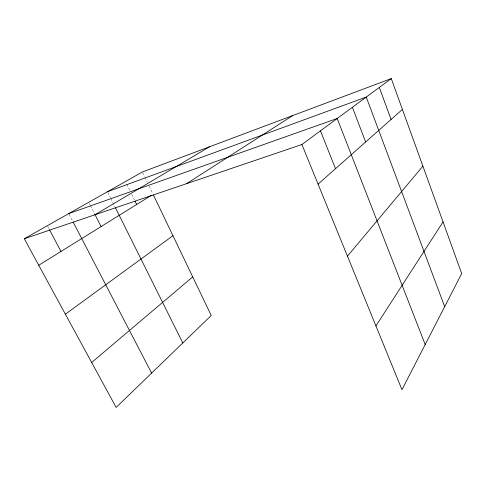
<?xml version="1.0" encoding="UTF-8"?>
<svg xmlns="http://www.w3.org/2000/svg" width="486" height="486" viewBox="0 0 486 486"><rect width="100%" height="100%" fill="white"/><g stroke="black" fill="none" stroke-linecap="round" stroke-linejoin="round"><path stroke-width="0.36" stroke-dasharray="2.43 1.82" d="M47.671 226.385L49.074 229.021M69.085 214.265L72.499 220.838M89.424 203.652L90.104 205.001M90.451 205.675L94.563 213.761M107.771 192.407L110.456 197.796M110.796 198.47L114.824 206.562M126.791 184.23L130.09 190.98M131.736 194.351L134.373 199.746M142.708 172.645L144.652 176.704M144.98 177.378L147.252 182.116M149.196 186.174L152.762 193.61"/><path stroke-width="0.73" d="M375.927 325.924L443.038 221.889M347.454 256.152L422.899 166.145M318.063 184.133L402.414 109.429M91.672 362.483L192.711 276.892M301.903 144.53L391.279 78.598L461.7 273.569L401.958 389.711L301.903 144.53L24.3 238.735L116.124 407.402L211.228 315.493L153.412 194.965M65.385 314.205L172.955 235.71M186.624 183.653L292.615 115.613M38.74 265.265L151.826 195.074M94.983 214.751L209.521 146.784M24.3 238.735L142.386 171.971L391.279 78.598M107.43 191.733L366.256 97.06L444.672 306.678M68.745 213.609L337.193 118.493L425.189 344.544M49.42 229.684L60.993 251.45M73.186 222.151L151.62 373.096M94.91 214.435L101.082 226.573M115.498 207.911L182.815 342.958M135.035 201.101L136.681 204.472M320.444 130.849L335.51 168.678M352.399 107.285L365.636 142.003M379.311 87.431L391.084 119.471"/></g></svg>
